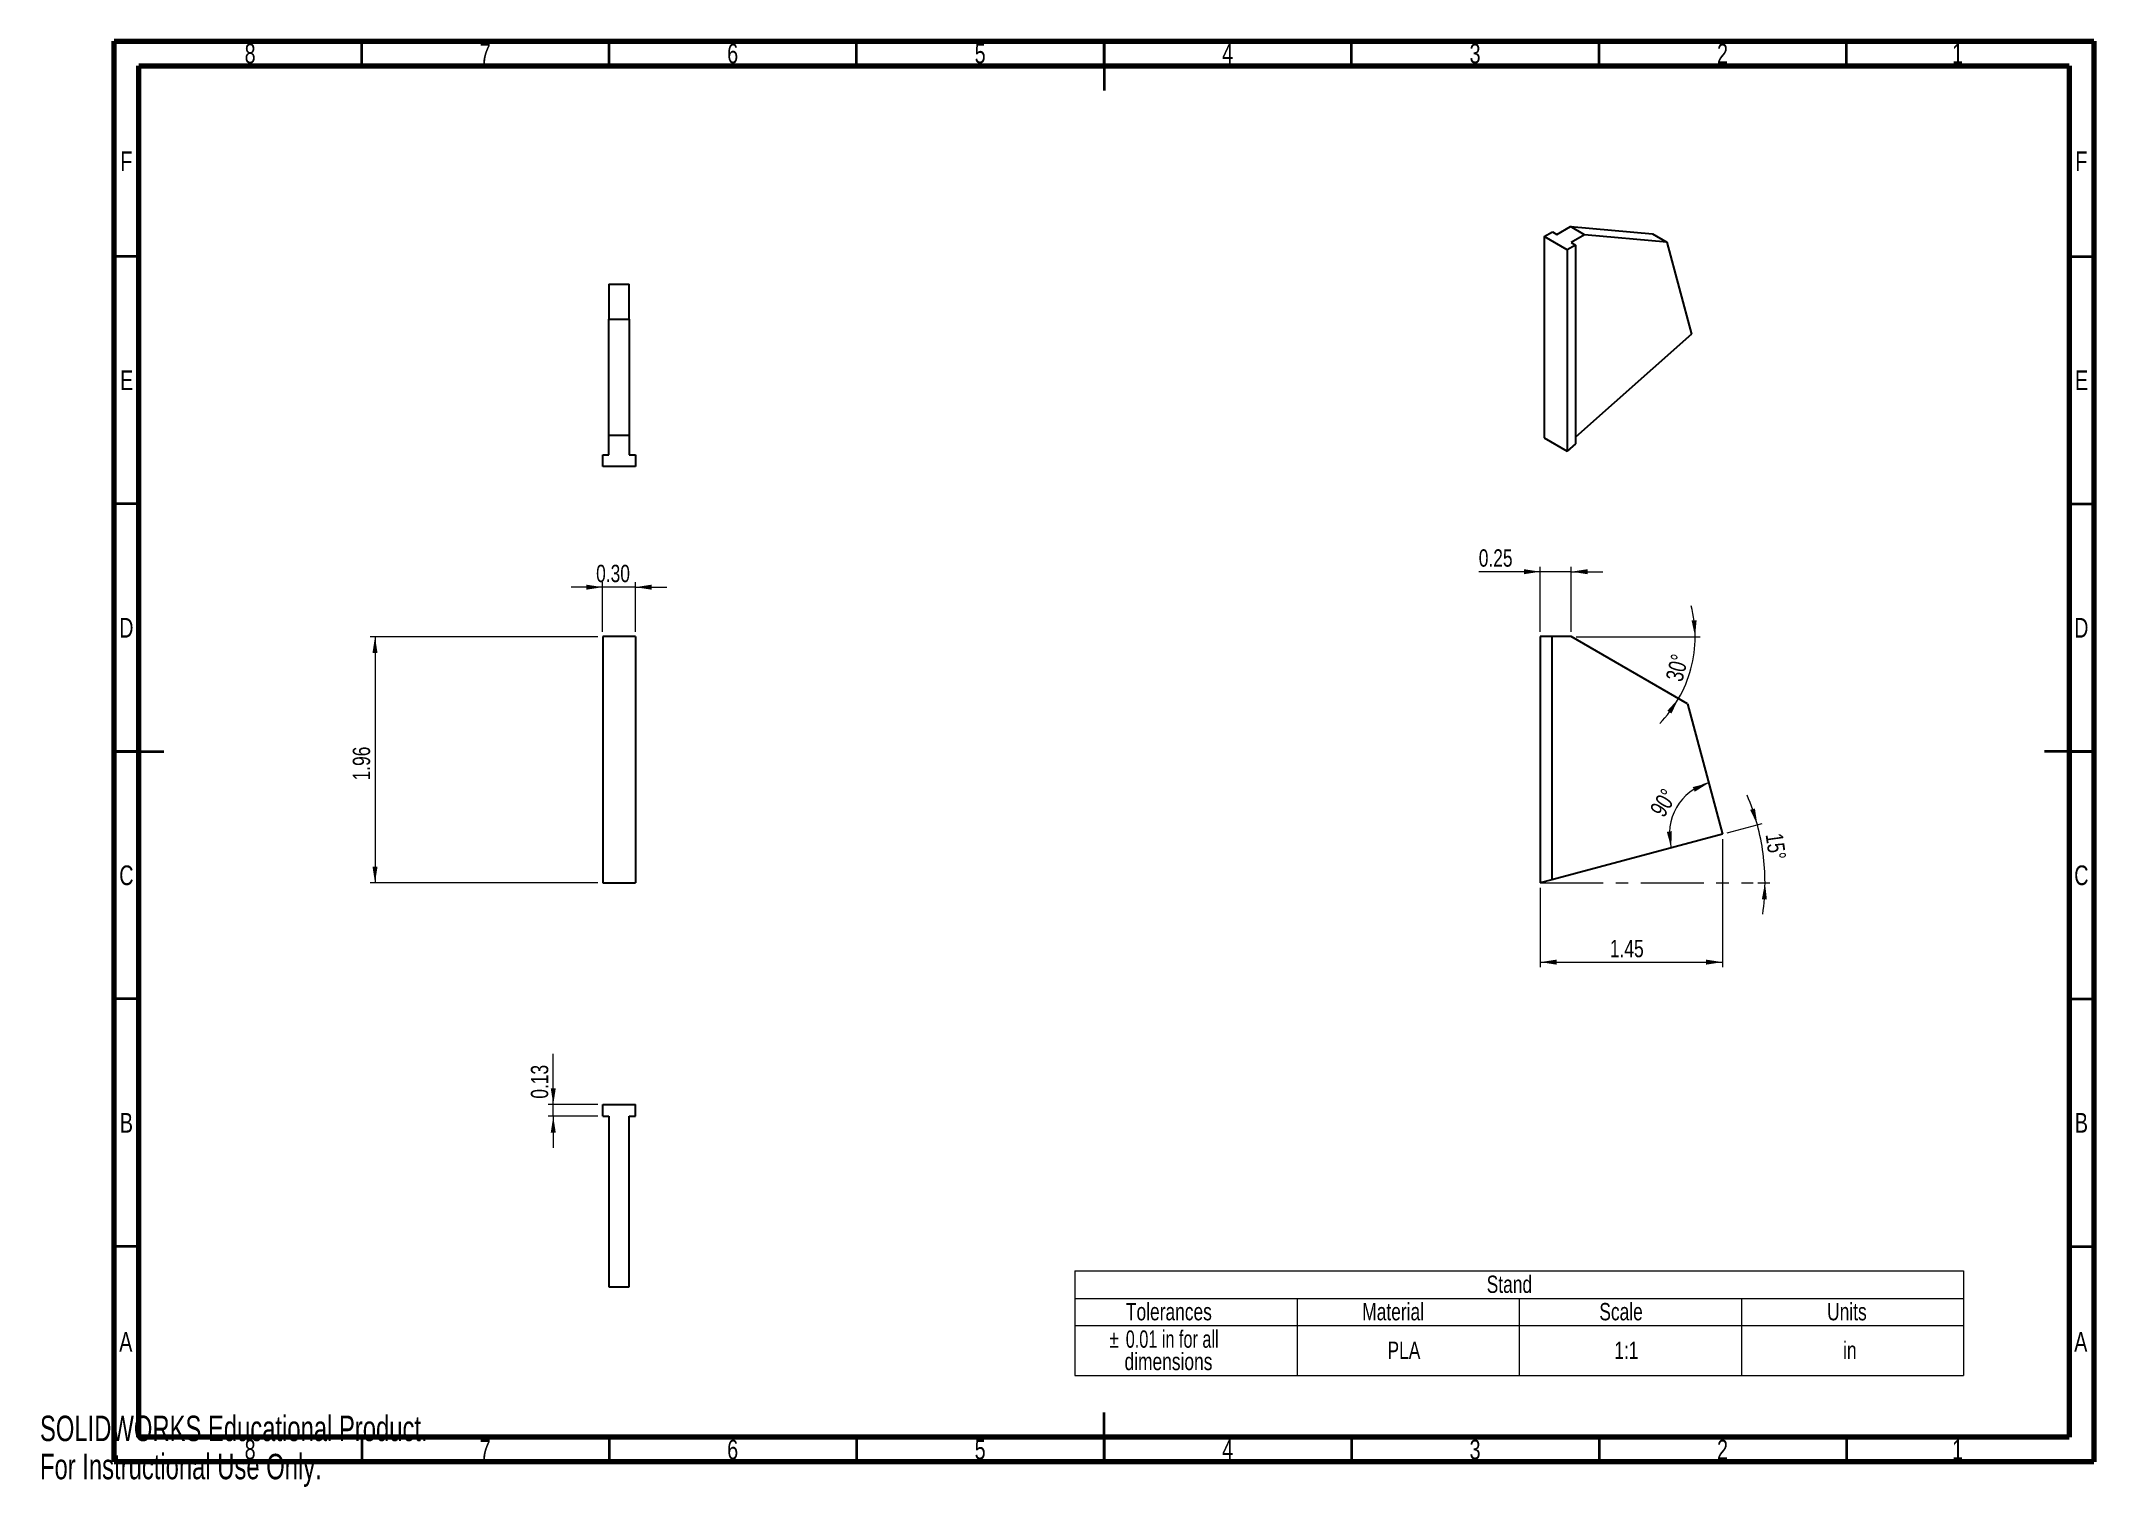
# Paper-space layout 'Sheet3' of a CAD drawing. Header units: inches. Extents: x 0 to 16.3, y 0 to 11.5.
import ezdxf

# ---------------------------------------------------------------- set-up
doc = ezdxf.new("R2010")
doc.units = ezdxf.units.IN
doc.header["$MEASUREMENT"] = 0
doc.linetypes.add('CENTERX2', pattern=[0.8, 0.5, -0.1, 0.1, -0.1])
doc.styles.add('SLDTEXTSTYLE0', font='TXT', dxfattribs={"width": 0.75})
doc.styles.add('SLDTEXTSTYLE1', font='TXT', dxfattribs={"width": 0.7})
doc.dimstyles.new('SLDDIMSTYLE10', dxfattribs={"dimtxt": 0.137795, "dimasz": 0.13, "dimexe": 0, "dimexo": 0.0625, "dimgap": 0.034449, "dimtad": 1, "dimrnd": 1e-09, "dimdsep": 46, "dimtxsty": 'SLDTEXTSTYLE0', "dimsah": 1, "dimcen": 0.09, "dimadec": 0, "dimazin": 2, "dimtfac": 1, "dimtmove": 0, "dimatfit": 0, "dimfxl": 1, "dimfrac": 2, "dimtolj": 1, "dimtzin": 12, "dimarcsym": 0})
doc.dimstyles.new('SLDDIMSTYLE7', dxfattribs={"dimtxt": 0.137795, "dimasz": 0.13, "dimexe": 0, "dimexo": 0.0625, "dimgap": 0.034449, "dimtad": 1, "dimrnd": 1e-09, "dimzin": 12, "dimdsep": 46, "dimtxsty": 'SLDTEXTSTYLE0', "dimsah": 1, "dimcen": 0.09, "dimadec": 0, "dimazin": 3, "dimtfac": 1, "dimtmove": 0, "dimatfit": 0, "dimfxl": 1, "dimfrac": 2, "dimtolj": 1, "dimtzin": 12, "dimarcsym": 0})
doc.dimstyles.new('SLDDIMSTYLE8', dxfattribs={"dimtxt": 0.137795, "dimasz": 0.13, "dimexe": 0, "dimexo": 0.0625, "dimgap": 0.034449, "dimtad": 1, "dimrnd": 1e-09, "dimzin": 12, "dimdsep": 46, "dimtxsty": 'SLDTEXTSTYLE0', "dimsah": 1, "dimcen": 0.09, "dimadec": 0, "dimazin": 3, "dimtfac": 1, "dimtofl": 0, "dimtmove": 0, "dimatfit": 3, "dimfxl": 1, "dimfrac": 2, "dimtolj": 1, "dimtzin": 12, "dimarcsym": 0})
doc.dimstyles.new('SLDDIMSTYLE9', dxfattribs={"dimtxt": 0.137795, "dimasz": 0.13, "dimexe": 0, "dimexo": 0.0625, "dimgap": 0.034449, "dimtad": 1, "dimdec": 4, "dimzin": 12, "dimdsep": 46, "dimtxsty": 'SLDTEXTSTYLE0', "dimsah": 1, "dimcen": 0.09, "dimazin": 3, "dimtfac": 1, "dimtofl": 0, "dimtmove": 0, "dimatfit": 3, "dimfxl": 1, "dimfrac": 2, "dimtolj": 1, "dimtzin": 12, "dimarcsym": 0})

# ---------------------------------------------------------------- blocks, each defined once
blk = doc.blocks.new('SW_TABLEANNOTATION_3')
at = {"color": 0, "linetype": 'Continuous', "lineweight": 18}
for p, q in [((0, 0), (0, -0.218)), ((0, 0), (1.767, 0)), ((1.767, 0), (3.534, 0)), ((3.534, 0), (5.301, 0)), ((5.301, 0), (7.068, 0)), ((7.068, 0), (7.068, -0.218)), ((0, -0.218), (1.767, -0.218)), ((0, -0.218), (0, -0.435)), ((1.767, -0.218), (3.534, -0.218)), ((1.767, -0.218), (1.767, -0.435)), ((3.534, -0.218), (5.301, -0.218)), ((3.534, -0.218), (3.534, -0.435)), ((5.301, -0.218), (7.068, -0.218)), ((5.301, -0.218), (5.301, -0.435)), ((7.068, -0.218), (7.068, -0.435)), ((0, -0.435), (0, -0.831)), ((0, -0.435), (1.767, -0.435)), ((1.767, -0.435), (1.767, -0.831)), ((1.767, -0.435), (3.534, -0.435)), ((3.534, -0.435), (3.534, -0.831)), ((3.534, -0.435), (5.301, -0.435)), ((5.301, -0.435), (5.301, -0.831)), ((5.301, -0.435), (7.068, -0.435)), ((7.068, -0.435), (7.068, -0.831)), ((0, -0.831), (1.767, -0.831)), ((1.767, -0.831), (3.534, -0.831)), ((3.534, -0.831), (5.301, -0.831)), ((5.301, -0.831), (7.068, -0.831))]:
    blk.add_line(p, q, dxfattribs=at)
at = {"color": 0, "linetype": 'Continuous', "lineweight": 0, "char_height": 0.1378, "attachment_point": 1}
for s, insert, style in [('Stand', (3.275, -0.037), 'SLDTEXTSTYLE0'), ('Tolerances', (0.405, -0.255), 'SLDTEXTSTYLE0'), ('Material', (2.285, -0.255), 'SLDTEXTSTYLE0'), ('Scale', (4.171, -0.255), 'SLDTEXTSTYLE0'), ('Units', (5.983, -0.255), 'SLDTEXTSTYLE0'), ('0.01 in for all', (0.404, -0.473), 'SLDTEXTSTYLE1'), ('%%p', (0.273, -0.473), 'SLDTEXTSTYLE0'), ('dimensions', (0.394, -0.651), 'SLDTEXTSTYLE0'), ('PLA', (2.486, -0.562), 'SLDTEXTSTYLE0'), ('1:1', (4.29, -0.562), 'SLDTEXTSTYLE0'), ('in', (6.11, -0.562), 'SLDTEXTSTYLE0')]:
    blk.add_mtext(s, dxfattribs=dict(at, insert=insert, style=style))
blk = doc.blocks.new('_D_13')
at = {"color": 7, "linetype": 'Continuous', "lineweight": 0}
for p, q in [((4.476, 6.799), (4.476, 7.193)), ((4.736, 6.799), (4.736, 7.193)), ((4.476, 7.153), (4.226, 7.153)), ((4.736, 7.153), (4.476, 7.153)), ((4.736, 7.153), (4.986, 7.153))]:
    blk.add_line(p, q, dxfattribs=at)
at = {"color": 7, "linetype": 'Continuous', "lineweight": 18}
for points in [[(4.476, 7.153), (4.346, 7.173), (4.346, 7.133)], [(4.736, 7.153), (4.866, 7.133), (4.866, 7.173)]]:
    blk.add_solid(points, dxfattribs=at)
at = {"color": 7, "linetype": 'Continuous', "lineweight": 18, "insert": (4.424, 7.331), "char_height": 0.1378, "attachment_point": 1, "style": 'SLDTEXTSTYLE0'}
blk.add_mtext('0.30', dxfattribs=at)
blk = doc.blocks.new('_D_14')
at = {"color": 7, "linetype": 'Continuous', "lineweight": 0}
for p, q in [((4.437, 6.759), (2.626, 6.759)), ((2.665, 6.759), (2.665, 4.801)), ((4.437, 4.801), (2.626, 4.801))]:
    blk.add_line(p, q, dxfattribs=at)
at = {"color": 7, "linetype": 'Continuous', "lineweight": 18}
for points in [[(2.665, 6.759), (2.645, 6.629), (2.685, 6.629)], [(2.665, 4.801), (2.685, 4.931), (2.645, 4.931)]]:
    blk.add_solid(points, dxfattribs=at)
at = {"color": 7, "linetype": 'Continuous', "lineweight": 18, "insert": (2.488, 5.616), "char_height": 0.1378, "attachment_point": 1, "rotation": 90, "style": 'SLDTEXTSTYLE0'}
blk.add_mtext('1.96', dxfattribs=at)
blk = doc.blocks.new('_D_15')
at = {"color": 7, "linetype": 'Continuous', "lineweight": 0}
for p, q in [((13.421, 5.199), (13.699, 5.273)), ((13.666, 4.801), (13.761, 4.801))]:
    blk.add_line(p, q, dxfattribs=at)
at = {"color": 7, "linetype": 'Continuous', "lineweight": 18}
for start, end in [(15, 22.9955), (0, 15), (352.0045, 0)]:
    blk.add_arc((11.934, 4.801), 1.788, start, end, dxfattribs=at)
for points in [[(13.661, 5.263), (13.642, 5.393), (13.604, 5.382)], [(13.722, 4.801), (13.697, 4.671), (13.737, 4.67)]]:
    blk.add_solid(points, dxfattribs=at)
at = {"color": 7, "linetype": 'Continuous', "lineweight": 18, "insert": (13.863, 5.204), "char_height": 0.1378, "attachment_point": 1, "rotation": 277.7966, "style": 'SLDTEXTSTYLE0'}
blk.add_mtext('15°', dxfattribs=at)
blk = doc.blocks.new('_D_16')
at = {"color": 7, "linetype": 'Continuous', "lineweight": 0}
blk.add_line((12.22, 6.759), (13.205, 6.759), dxfattribs=at)
at = {"color": 7, "linetype": 'Continuous', "lineweight": 18}
for start, end in [(0, 14.4397), (330, 0), (315.5603, 330)]:
    blk.add_arc((12.181, 6.759), 0.985, start, end, dxfattribs=at)
for points in [[(13.166, 6.759), (13.178, 6.89), (13.138, 6.888)], [(13.034, 6.267), (12.945, 6.17), (12.978, 6.148)]]:
    blk.add_solid(points, dxfattribs=at)
at = {"color": 7, "linetype": 'Continuous', "lineweight": 18, "insert": (12.93, 6.428), "char_height": 0.1378, "attachment_point": 1, "rotation": 75.9013, "style": 'SLDTEXTSTYLE0'}
blk.add_mtext('30°', dxfattribs=at)
blk = doc.blocks.new('_D_17')
at = {"color": 7, "linetype": 'Continuous', "lineweight": 18}
blk.add_arc((13.383, 5.189), 0.422, 105, 195, dxfattribs=at)
for points in [[(13.274, 5.596), (13.147, 5.563), (13.163, 5.526)], [(12.976, 5.08), (12.981, 5.211), (12.941, 5.207)]]:
    blk.add_solid(points, dxfattribs=at)
at = {"color": 7, "linetype": 'Continuous', "lineweight": 18, "insert": (12.8, 5.386), "char_height": 0.1378, "attachment_point": 1, "rotation": 58.3211, "style": 'SLDTEXTSTYLE0'}
blk.add_mtext('90°', dxfattribs=at)
blk = doc.blocks.new('_D_18')
at = {"color": 7, "linetype": 'Continuous', "lineweight": 0}
for p, q in [((11.934, 7.276), (11.445, 7.276)), ((11.934, 6.799), (11.934, 7.315)), ((12.181, 7.276), (11.934, 7.276)), ((12.181, 6.799), (12.181, 7.315)), ((12.181, 7.276), (12.431, 7.276))]:
    blk.add_line(p, q, dxfattribs=at)
at = {"color": 7, "linetype": 'Continuous', "lineweight": 18}
for points in [[(11.934, 7.276), (11.804, 7.296), (11.804, 7.256)], [(12.181, 7.276), (12.311, 7.256), (12.311, 7.296)]]:
    blk.add_solid(points, dxfattribs=at)
at = {"color": 7, "linetype": 'Continuous', "lineweight": 18, "insert": (11.445, 7.454), "char_height": 0.1378, "attachment_point": 1, "style": 'SLDTEXTSTYLE0'}
blk.add_mtext('0.25', dxfattribs=at)
blk = doc.blocks.new('_D_19')
at = {"color": 7, "linetype": 'Continuous', "lineweight": 0}
for p, q in [((13.383, 5.149), (13.383, 4.131)), ((11.934, 4.761), (11.934, 4.131)), ((11.934, 4.171), (13.383, 4.171))]:
    blk.add_line(p, q, dxfattribs=at)
at = {"color": 7, "linetype": 'Continuous', "lineweight": 18}
for points in [[(11.934, 4.171), (12.064, 4.151), (12.064, 4.191)], [(13.383, 4.171), (13.253, 4.191), (13.253, 4.151)]]:
    blk.add_solid(points, dxfattribs=at)
at = {"color": 7, "linetype": 'Continuous', "lineweight": 18, "insert": (12.488, 4.348), "char_height": 0.1378, "attachment_point": 1, "style": 'SLDTEXTSTYLE0'}
blk.add_mtext('1.45', dxfattribs=at)
blk = doc.blocks.new('_D_20')
at = {"color": 7, "linetype": 'Continuous', "lineweight": 0}
for p, q in [((4.083, 3.038), (4.083, 3.442)), ((4.437, 3.038), (4.043, 3.038)), ((4.437, 2.945), (4.043, 2.945)), ((4.083, 2.945), (4.083, 3.038)), ((4.083, 2.945), (4.083, 2.695))]:
    blk.add_line(p, q, dxfattribs=at)
at = {"color": 7, "linetype": 'Continuous', "lineweight": 18}
for points in [[(4.083, 3.038), (4.103, 3.168), (4.063, 3.168)], [(4.083, 2.945), (4.063, 2.815), (4.103, 2.815)]]:
    blk.add_solid(points, dxfattribs=at)
at = {"color": 7, "linetype": 'Continuous', "lineweight": 18, "insert": (3.905, 3.085), "char_height": 0.1378, "attachment_point": 1, "rotation": 90, "style": 'SLDTEXTSTYLE0'}
blk.add_mtext('0.13', dxfattribs=at)

psp = doc.layouts.new('Sheet3')

# ---------------------------------------------------------------- linework, layer by layer
at = {"color": 7, "linetype": 'Continuous', "lineweight": 70}
for p, q in [((0.59055, 0.19685), (0.59055, 11.49606)), ((0.59055, 11.49606), (16.33858, 11.49606)), ((16.33858, 11.49606), (16.33858, 0.19685)), ((0.7874, 0.3937), (0.7874, 11.29921)), ((0.7874, 11.29921), (16.14173, 11.29921)), ((16.14173, 11.29921), (16.14173, 0.3937)), ((16.14173, 0.3937), (0.7874, 0.3937)), ((16.33858, 0.19685), (0.59055, 0.19685))]:
    psp.add_line(p, q, dxfattribs=at)
at = {"color": 7, "linetype": 'Continuous', "lineweight": 35}
for p, q in [((2.55906, 11.29921), (2.55906, 11.49606)), ((4.52756, 11.29921), (4.52756, 11.49606)), ((6.49606, 11.29921), (6.49606, 11.49606)), ((8.46457, 11.49606), (8.46457, 11.10236)), ((8.46457, 11.29921), (8.46457, 11.49606)), ((10.43307, 11.29921), (10.43307, 11.49606)), ((12.40157, 11.29921), (12.40157, 11.49606)), ((14.37008, 11.29921), (14.37008, 11.49606)), ((0.7874, 9.78346), (0.59055, 9.78346)), ((16.14173, 9.78346), (16.33858, 9.78346)), ((0.7874, 7.81496), (0.59055, 7.81496)), ((16.14173, 7.81496), (16.33858, 7.81496)), ((0.59055, 5.84646), (0.98425, 5.84646)), ((0.7874, 5.84646), (0.59055, 5.84646)), ((16.33858, 5.84646), (15.94488, 5.84646)), ((16.14173, 5.84646), (16.33858, 5.84646)), ((0.7874, 3.87795), (0.59055, 3.87795)), ((16.14173, 3.87795), (16.33858, 3.87795)), ((0.7874, 1.90945), (0.59055, 1.90945)), ((16.14173, 1.90945), (16.33858, 1.90945)), ((8.46457, 0.19685), (8.46457, 0.59055)), ((2.55906, 0.3937), (2.55906, 0.19685)), ((4.52756, 0.3937), (4.52756, 0.19685)), ((6.49606, 0.3937), (6.49606, 0.19685)), ((8.46457, 0.3937), (8.46457, 0.19685)), ((10.43307, 0.3937), (10.43307, 0.19685)), ((12.40157, 0.3937), (12.40157, 0.19685)), ((14.37008, 0.3937), (14.37008, 0.19685))]:
    psp.add_line(p, q, dxfattribs=at)
at = {"color": 7, "linetype": 'Continuous', "lineweight": 25}
for p, q in [((11.96429, 9.94077), (12.03029, 9.97887)), ((12.03029, 9.97887), (12.06564, 9.95846)), ((12.06564, 9.95846), (12.17407, 10.02105)), ((12.2872, 9.95574), (12.17407, 10.02105)), ((12.17407, 10.02105), (12.82769, 9.96261)), ((12.82769, 9.96261), (12.94082, 9.89729)), ((12.14814, 9.83464), (11.96429, 9.94077)), ((11.96429, 9.94077), (11.96429, 8.34123)), ((12.21414, 9.87273), (12.14814, 9.83464)), ((12.14814, 9.83464), (12.14814, 8.2351)), ((12.2872, 9.95574), (12.17878, 9.89314)), ((12.17878, 9.89314), (12.21414, 9.87273)), ((12.21414, 9.87273), (12.21414, 8.29362)), ((12.94082, 9.89729), (12.2872, 9.95574)), ((12.94082, 9.89729), (13.1373, 9.16396)), ((4.52622, 9.56209), (4.68622, 9.56209)), ((4.52622, 9.56209), (4.52622, 9.28422)), ((4.68622, 9.28422), (4.68622, 9.56209)), ((4.52622, 9.28422), (4.68622, 9.28422)), ((4.52622, 8.35987), (4.52622, 9.28422)), ((4.68622, 9.28422), (4.68622, 8.35987)), ((13.1373, 9.16396), (12.21414, 8.34538)), ((4.68622, 8.35987), (4.52622, 8.35987)), ((4.52622, 8.20653), (4.52622, 8.35987)), ((4.68622, 8.35987), (4.68622, 8.20653)), ((11.96429, 8.34123), (12.14814, 8.2351)), ((4.47622, 8.1132), (4.47622, 8.20653)), ((4.47622, 8.20653), (4.52622, 8.20653)), ((4.68622, 8.20653), (4.73622, 8.20653)), ((4.73622, 8.20653), (4.73622, 8.1132)), ((12.21414, 8.29362), (12.14814, 8.2351)), ((4.73622, 8.1132), (4.47622, 8.1132)), ((4.47622, 6.75944), (4.47622, 4.80053)), ((4.73622, 6.75944), (4.47622, 6.75944)), ((4.73622, 6.75944), (4.73622, 4.80053)), ((11.93424, 6.75944), (11.93424, 4.80053)), ((12.02758, 6.75944), (11.93424, 6.75944)), ((12.02758, 6.75944), (12.02758, 4.82554)), ((12.18091, 6.75944), (12.02758, 6.75944)), ((13.10527, 6.22577), (12.18091, 6.75944)), ((13.10527, 6.22577), (13.38313, 5.18876)), ((13.38313, 5.18876), (12.02758, 4.82554)), ((4.47622, 4.80053), (4.73622, 4.80053)), ((12.02758, 4.82554), (11.93424, 4.80053)), ((4.47622, 2.94512), (4.47622, 3.03845)), ((4.47622, 3.03845), (4.73622, 3.03845)), ((4.47622, 2.94512), (4.52622, 2.94512)), ((4.52622, 2.94512), (4.52622, 1.58956)), ((4.68622, 2.94512), (4.73622, 2.94512)), ((4.68622, 1.58956), (4.68622, 2.94512)), ((4.73622, 2.94512), (4.73622, 3.03845)), ((4.52622, 1.58956), (4.68622, 1.58956))]:
    psp.add_line(p, q, dxfattribs=at)
at = {"color": 7, "linetype": 'CENTERX2', "lineweight": 18}
psp.add_line((11.93424, 4.80053), (13.6271, 4.80053), dxfattribs=at)

# ---------------------------------------------------------------- block references
at = {"color": 7, "linetype": 'Continuous', "lineweight": 0}
psp.add_blockref('SW_TABLEANNOTATION_3', (8.23316, 1.71519), dxfattribs=at)

# ---------------------------------------------------------------- texts
at = {"color": 7, "linetype": 'Continuous', "lineweight": 0, "char_height": 0.15625, "attachment_point": 2, "style": 'SLDTEXTSTYLE0'}
for s, insert in [('8', (1.67165, 11.47527)), ('7', (3.54173, 11.47527)), ('6', (5.51024, 11.47527)), ('5', (7.47874, 11.47527)), ('4', (9.44725, 11.47527)), ('3', (11.41575, 11.47527)), ('2', (13.38425, 11.47527)), ('1', (15.25433, 11.47527)), ('F', (0.68731, 10.61897)), ('F', (16.23849, 10.61897)), ('E', (0.68928, 8.87684)), ('E', (16.24046, 8.87684)), ('D', (0.68711, 6.90834)), ('D', (16.23829, 6.90834)), ('C', (0.68735, 4.93983)), ('C', (16.23853, 4.93983)), ('B', (0.68782, 2.97133)), ('B', (16.239, 2.97133)), ('A', (0.68266, 1.2292)), ('A', (16.23385, 1.2292)), ('8', (1.67165, 0.3729)), ('7', (3.54173, 0.3729)), ('6', (5.51024, 0.3729)), ('5', (7.47874, 0.3729)), ('4', (9.44725, 0.3729)), ('3', (11.41575, 0.3729)), ('2', (13.38425, 0.3729)), ('1', (15.25433, 0.3729))]:
    psp.add_mtext(s, dxfattribs=dict(at, insert=insert))
at = {"color": 7, "linetype": 'Continuous', "char_height": 0.2022874, "attachment_point": 1, "style": 'SLDTEXTSTYLE1'}
for s, insert in [('SOLIDWORKS Educational Product.', (0, 0.56419)), ('For Instructional Use Only.', (0, 0.26076))]:
    psp.add_mtext(s, dxfattribs=dict(at, insert=insert))

# ---------------------------------------------------------------- dimensions: what is measured, and where the dimension line sits
at = {"color": 7, "linetype": 'Continuous', "lineweight": 18}
for base, p1, p2, dimstyle, picture, middle in [((11.93424, 7.27598), (12.18091, 6.75944), (11.93424, 6.75944), 'SLDDIMSTYLE10', '_D_18', (11.62367, 7.27598)), ((13.38313, 4.17061), (11.93424, 4.80053), (13.38313, 5.18876), 'SLDDIMSTYLE8', '_D_19', (12.66619, 4.17061))]:
    dim = psp.add_linear_dim(base=base, p1=p1, p2=p2, dimstyle=dimstyle, dxfattribs=at)
    dim.commit()
    dim.dimension.update_dxf_attribs({"geometry": picture, "text_midpoint": middle, "dimtype": 160})
dim = psp.add_linear_dim(base=(4.47622, 7.15314), p1=(4.73622, 6.75944), p2=(4.47622, 6.75944), text='0.30', dimstyle='SLDDIMSTYLE7', dxfattribs=at)
dim.commit()
dim.dimension.update_dxf_attribs({"geometry": '_D_13', "text_midpoint": (4.60206, 7.15314), "dimtype": 160})
for base, line1, line2, picture, middle in [((13.13253, 6.50446), ((11.93424, 6.75944), (12.18091, 6.75944)), ((13.10527, 6.22577), (12.18091, 6.75944)), '_D_16', (13.13642, 6.51946)), ((13.01782, 5.39967), ((13.10527, 6.22577), (13.38313, 5.18876)), ((13.38313, 5.18876), (11.93424, 4.80053)), '_D_17', (13.02416, 5.41028)), ((13.7067, 5.03388), ((11.93424, 4.80053), (13.6271, 4.80053)), ((13.38313, 5.18876), (11.93424, 4.80053)), '_D_15', (13.70547, 5.04305))]:
    dim = psp.add_angular_dim_2l(base=base, line1=line1, line2=line2, dimstyle='SLDDIMSTYLE9', dxfattribs=at)
    dim.commit()
    dim.dimension.update_dxf_attribs({"geometry": picture, "text_midpoint": middle, "dimtype": 162})
dim = psp.add_linear_dim(base=(2.66519, 4.80053), p1=(4.47622, 6.75944), p2=(4.47622, 4.80053), angle=90, dimstyle='SLDDIMSTYLE8', dxfattribs=at)
dim.commit()
dim.dimension.update_dxf_attribs({"geometry": '_D_14', "text_midpoint": (2.66519, 5.79403), "dimtype": 160})
dim = psp.add_linear_dim(base=(4.08252, 3.03845), p1=(4.47622, 2.94512), p2=(4.47622, 3.03845), angle=90, text='0.13', dimstyle='SLDDIMSTYLE7', dxfattribs=at)
dim.commit()
dim.dimension.update_dxf_attribs({"geometry": '_D_20', "text_midpoint": (4.08252, 3.26337), "dimtype": 160})

doc.saveas('drawing.dxf')
